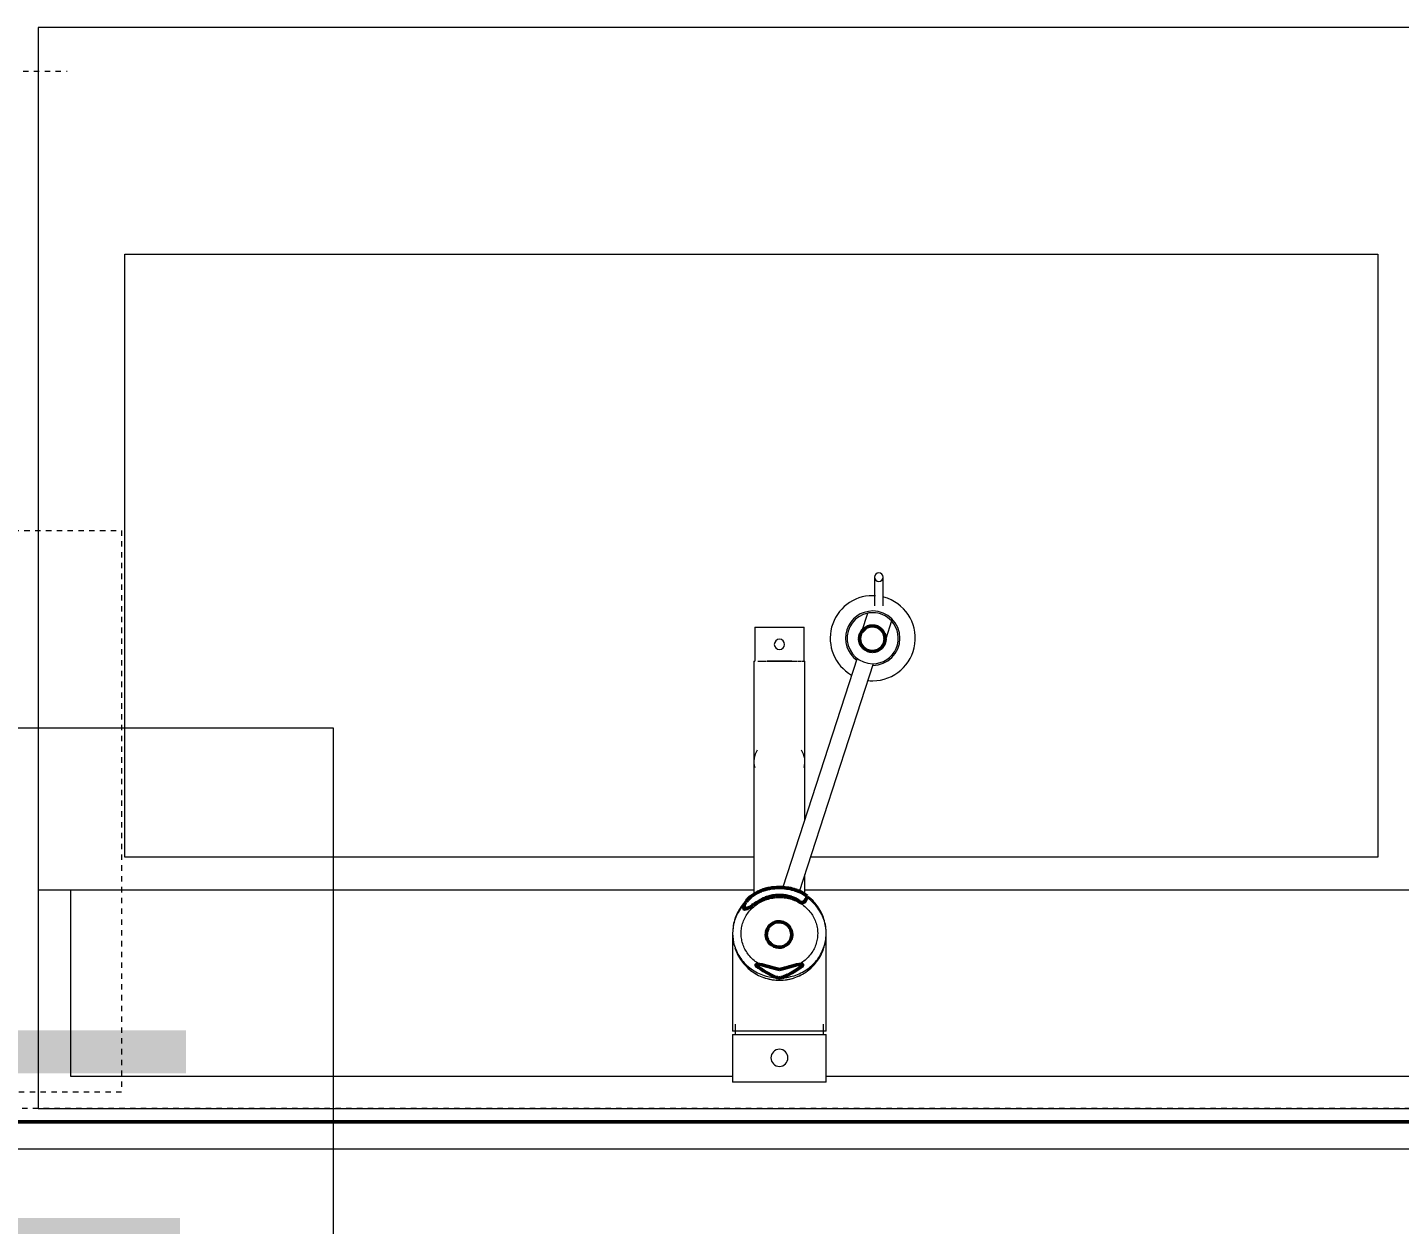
# Model space of a CAD drawing. Header units: inches. Extents: x -4217 to -1814, y 9706 to 12425.
# Drawn here: x -3013.77 to -2982.02, y 11916.38 to 11944.08 of the extents above; entities that cross this region are included whole.
import ezdxf

# ---------------------------------------------------------------- set-up
doc = ezdxf.new("R2010")
doc.units = ezdxf.units.IN
doc.header["$MEASUREMENT"] = 0
doc.linetypes.add('Dash', pattern=[0.25, 0.125, -0.125])
for name, color, linetype, lineweight in [('A-AREA-IDEN', 2, 'Continuous', 9), ('A-GENM-2', 7, 'Continuous', 9), ('A-GENM-3', 250, 'Continuous', 50), ('A-WALL-3', 250, 'Continuous', 50), ('A-WALL-4', 10, 'Continuous', 13), ('P-SANR-FIXT-2', 7, 'Continuous', 9), ('Q-CASE-3', 7, 'Continuous', 9), ('Q-CASE-4', 7, 'Dash', 9), ('Q-CASE-HDLN-1', 7, 'Dash', 9)]:
    doc.layers.add(name, color=color, linetype=linetype, lineweight=lineweight)
doc.styles.add('Century Gothic', font='ufonts.com_century-gothic.ttf', dxfattribs={"height": 9})

msp = doc.modelspace()

# ---------------------------------------------------------------- linework, layer by layer
at = {"layer": 'A-AREA-IDEN', "flags": 128}
msp.add_lwpolyline([(-3082.20159, 11927.87181), (-3006.69608, 11927.87181), (-3006.69608, 11906.37575), (-3082.20159, 11906.37575)], close=True, dxfattribs=at)
at = {"layer": 'A-GENM-2'}
for p, q in [((-2994.17263, 11931.35541), (-2994.17263, 11930.69027)), ((-2993.97578, 11930.69027), (-2993.97578, 11931.35541)), ((-2994.46398, 11930.09966), (-2994.33059, 11930.52229)), ((-2996.9446, 11930.1983), (-2996.9446, 11929.4109)), ((-2996.9446, 11930.1983), (-2995.80287, 11930.1983)), ((-2995.80287, 11929.4109), (-2995.80287, 11930.1983)), ((-2993.78155, 11930.34519), (-2993.91383, 11929.92604)), ((-2993.91383, 11929.92604), (-2993.96574, 11929.94242)), ((-2994.57226, 11929.47855), (-2996.29266, 11924.18369)), ((-2996.96429, 11929.4109), (-2996.96429, 11924.01155)), ((-2996.96429, 11929.4109), (-2996.94417, 11929.4109)), ((-2996.87055, 11929.4109), (-2996.79132, 11929.4109)), ((-2996.77869, 11929.4109), (-2996.66901, 11929.4109)), ((-2996.65971, 11929.4109), (-2996.52658, 11929.4109)), ((-2996.52682, 11929.4109), (-2996.65917, 11929.4109)), ((-2996.5216, 11929.4109), (-2996.22587, 11929.4109)), ((-2996.22599, 11929.4109), (-2996.52149, 11929.4109)), ((-2996.22089, 11929.4109), (-2996.08776, 11929.4109)), ((-2996.0883, 11929.4109), (-2996.22065, 11929.4109)), ((-2996.07846, 11929.4109), (-2995.96878, 11929.4109)), ((-2995.95615, 11929.4109), (-2995.87692, 11929.4109)), ((-2995.91169, 11924.08215), (-2994.1985, 11929.3548)), ((-2995.8623, 11929.4109), (-2995.78319, 11929.4109)), ((-2995.78319, 11925.74346), (-2995.78319, 11929.4109)), ((-2996.96429, 11928.00362), (-2996.96429, 11927.08648)), ((-2995.78319, 11927.08648), (-2995.78319, 11928.00362)), ((-2995.78319, 11924.01155), (-2995.78319, 11924.47766)), ((-2997.45641, 11923.11168), (-2997.45641, 11920.8479)), ((-2995.29106, 11920.8479), (-2995.29106, 11923.11168)), ((-2997.39736, 11921.01024), (-2997.39736, 11920.76975)), ((-2995.35011, 11920.76975), (-2995.35011, 11921.01024)), ((-2995.29106, 11920.8479), (-2997.45641, 11920.8479)), ((-2997.45641, 11920.76975), (-2997.45641, 11919.6668)), ((-2997.45641, 11920.76975), (-2995.29106, 11920.76975)), ((-2995.29106, 11919.6668), (-2995.29106, 11920.76975)), ((-2995.29106, 11919.6668), (-2997.45641, 11919.6668))]:
    msp.add_line(p, q, dxfattribs=at)
at = {"layer": 'A-GENM-2', "flags": 128}
for points in [[(-2996.83489, 11924.09124), (-2996.87369, 11924.07201), (-2996.9117, 11924.05125), (-2996.94884, 11924.02899), (-2996.98506, 11924.00525)], [(-2996.83489, 11924.09124), (-2996.87369, 11924.07201), (-2996.9117, 11924.05125), (-2996.94884, 11924.02899), (-2996.98506, 11924.00525)], [(-2996.83489, 11924.09124), (-2996.87369, 11924.07201), (-2996.9117, 11924.05125), (-2996.94884, 11924.02899), (-2996.98506, 11924.00525)], [(-2996.83489, 11924.09124), (-2996.87369, 11924.07201), (-2996.9117, 11924.05125), (-2996.94884, 11924.02899), (-2996.98506, 11924.00525)], [(-2996.83489, 11924.09124), (-2996.87369, 11924.07201), (-2996.9117, 11924.05125), (-2996.94884, 11924.02899), (-2996.98506, 11924.00525)], [(-2996.83489, 11924.09124), (-2996.87369, 11924.07201), (-2996.9117, 11924.05125), (-2996.94884, 11924.02899), (-2996.98506, 11924.00525)], [(-2996.37374, 11924.18212), (-2996.41682, 11924.1813), (-2996.45983, 11924.17886), (-2996.50271, 11924.17479), (-2996.54539, 11924.16911), (-2996.5878, 11924.16181), (-2996.62988, 11924.15291), (-2996.67156, 11924.14243), (-2996.71278, 11924.13037), (-2996.75346, 11924.11676), (-2996.79356, 11924.10162), (-2996.83299, 11924.08497), (-2996.87171, 11924.06683), (-2996.8806, 11924.06241)], [(-2996.37374, 11924.19436), (-2996.41703, 11924.19349), (-2996.46026, 11924.1909), (-2996.50335, 11924.18657), (-2996.54623, 11924.18053), (-2996.58883, 11924.17278), (-2996.63109, 11924.16333), (-2996.67294, 11924.1522), (-2996.71431, 11924.1394), (-2996.75514, 11924.12496), (-2996.79535, 11924.10889)], [(-2996.37374, 11924.19436), (-2996.41703, 11924.19349), (-2996.46026, 11924.1909), (-2996.50335, 11924.18657), (-2996.54623, 11924.18053), (-2996.58883, 11924.17278), (-2996.63109, 11924.16333), (-2996.67294, 11924.1522), (-2996.71431, 11924.1394), (-2996.75514, 11924.12496), (-2996.79535, 11924.10889)], [(-2996.37374, 11924.19436), (-2996.41703, 11924.19349), (-2996.46026, 11924.1909), (-2996.50335, 11924.18657), (-2996.54623, 11924.18053), (-2996.58883, 11924.17278), (-2996.63109, 11924.16333), (-2996.67294, 11924.1522), (-2996.71431, 11924.1394), (-2996.75514, 11924.12496), (-2996.79535, 11924.10889)], [(-2996.37374, 11924.19436), (-2996.41703, 11924.19349), (-2996.46026, 11924.1909), (-2996.50335, 11924.18657), (-2996.54623, 11924.18053), (-2996.58883, 11924.17278), (-2996.63109, 11924.16333), (-2996.67294, 11924.1522), (-2996.71431, 11924.1394), (-2996.75514, 11924.12496), (-2996.79535, 11924.10889)], [(-2996.37374, 11924.19436), (-2996.41703, 11924.19349), (-2996.46026, 11924.1909), (-2996.50335, 11924.18657), (-2996.54623, 11924.18053), (-2996.58883, 11924.17278), (-2996.63109, 11924.16333), (-2996.67294, 11924.1522), (-2996.71431, 11924.1394), (-2996.75514, 11924.12496), (-2996.79535, 11924.10889)], [(-2996.37374, 11924.19436), (-2996.41703, 11924.19349), (-2996.46026, 11924.1909), (-2996.50335, 11924.18657), (-2996.54623, 11924.18053), (-2996.58883, 11924.17278), (-2996.63109, 11924.16333), (-2996.67294, 11924.1522), (-2996.71431, 11924.1394), (-2996.75514, 11924.12496), (-2996.79535, 11924.10889)], [(-2995.93069, 11924.09956), (-2995.97055, 11924.11649), (-2996.01105, 11924.13181), (-2996.05214, 11924.14549), (-2996.09374, 11924.15753), (-2996.13578, 11924.16789), (-2996.17821, 11924.17656), (-2996.22095, 11924.18352), (-2996.26393, 11924.18878), (-2996.30709, 11924.19231), (-2996.35036, 11924.19411), (-2996.37374, 11924.19436)], [(-2995.93069, 11924.09956), (-2995.97055, 11924.11649), (-2996.01105, 11924.13181), (-2996.05214, 11924.14549), (-2996.09374, 11924.15753), (-2996.13578, 11924.16789), (-2996.17821, 11924.17656), (-2996.22095, 11924.18352), (-2996.26393, 11924.18878), (-2996.30709, 11924.19231), (-2996.35036, 11924.19411), (-2996.37374, 11924.19436)], [(-2995.93069, 11924.09956), (-2995.97055, 11924.11649), (-2996.01105, 11924.13181), (-2996.05214, 11924.14549), (-2996.09374, 11924.15753), (-2996.13578, 11924.16789), (-2996.17821, 11924.17656), (-2996.22095, 11924.18352), (-2996.26393, 11924.18878), (-2996.30709, 11924.19231), (-2996.35036, 11924.19411), (-2996.37374, 11924.19436)], [(-2995.93069, 11924.09956), (-2995.97055, 11924.11649), (-2996.01105, 11924.13181), (-2996.05214, 11924.14549), (-2996.09374, 11924.15753), (-2996.13578, 11924.16789), (-2996.17821, 11924.17656), (-2996.22095, 11924.18352), (-2996.26393, 11924.18878), (-2996.30709, 11924.19231), (-2996.35036, 11924.19411), (-2996.37374, 11924.19436)], [(-2995.93069, 11924.09956), (-2995.97055, 11924.11649), (-2996.01105, 11924.13181), (-2996.05214, 11924.14549), (-2996.09374, 11924.15753), (-2996.13578, 11924.16789), (-2996.17821, 11924.17656), (-2996.22095, 11924.18352), (-2996.26393, 11924.18878), (-2996.30709, 11924.19231), (-2996.35036, 11924.19411), (-2996.37374, 11924.19436)], [(-2995.93069, 11924.09956), (-2995.97055, 11924.11649), (-2996.01105, 11924.13181), (-2996.05214, 11924.14549), (-2996.09374, 11924.15753), (-2996.13578, 11924.16789), (-2996.17821, 11924.17656), (-2996.22095, 11924.18352), (-2996.26393, 11924.18878), (-2996.30709, 11924.19231), (-2996.35036, 11924.19411), (-2996.37374, 11924.19436)], [(-2995.86672, 11924.06233), (-2995.90526, 11924.08082), (-2995.94453, 11924.09782), (-2995.98447, 11924.11332), (-2996.02502, 11924.12729), (-2996.06612, 11924.13972), (-2996.10769, 11924.15057), (-2996.14968, 11924.15985), (-2996.19202, 11924.16753), (-2996.23465, 11924.17359), (-2996.27749, 11924.17805), (-2996.32047, 11924.18087), (-2996.36355, 11924.18207), (-2996.37374, 11924.18212)], [(-2997.17808, 11923.80056), (-2997.20644, 11923.76942), (-2997.23347, 11923.73721), (-2997.25913, 11923.70399), (-2997.28338, 11923.6698), (-2997.30618, 11923.6347), (-2997.32749, 11923.59874), (-2997.34727, 11923.56199), (-2997.3655, 11923.5245), (-2997.38213, 11923.48633), (-2997.39714, 11923.44755), (-2997.4105, 11923.40821), (-2997.4222, 11923.36838), (-2997.4322, 11923.32813), (-2997.44049, 11923.28752), (-2997.44707, 11923.24662), (-2997.45191, 11923.2055), (-2997.455, 11923.16422), (-2997.45635, 11923.12285), (-2997.45641, 11923.11168)], [(-2997.11962, 11923.89645), (-2997.1504, 11923.86599), (-2997.17994, 11923.83433), (-2997.2082, 11923.80151), (-2997.23512, 11923.76759), (-2997.26066, 11923.73262), (-2997.28478, 11923.69666), (-2997.30744, 11923.65976), (-2997.32861, 11923.62198), (-2997.34825, 11923.58339), (-2997.36634, 11923.54404), (-2997.38283, 11923.504)], [(-2997.11962, 11923.89645), (-2997.1504, 11923.86599), (-2997.17994, 11923.83433), (-2997.2082, 11923.80151), (-2997.23512, 11923.76759), (-2997.26066, 11923.73262), (-2997.28478, 11923.69666), (-2997.30744, 11923.65976), (-2997.32861, 11923.62198), (-2997.34825, 11923.58339), (-2997.36634, 11923.54404), (-2997.38283, 11923.504)], [(-2997.11962, 11923.89645), (-2997.1504, 11923.86599), (-2997.17994, 11923.83433), (-2997.2082, 11923.80151), (-2997.23512, 11923.76759), (-2997.26066, 11923.73262), (-2997.28478, 11923.69666), (-2997.30744, 11923.65976), (-2997.32861, 11923.62198), (-2997.34825, 11923.58339), (-2997.36634, 11923.54404), (-2997.38283, 11923.504)], [(-2997.11962, 11923.89645), (-2997.1504, 11923.86599), (-2997.17994, 11923.83433), (-2997.2082, 11923.80151), (-2997.23512, 11923.76759), (-2997.26066, 11923.73262), (-2997.28478, 11923.69666), (-2997.30744, 11923.65976), (-2997.32861, 11923.62198), (-2997.34825, 11923.58339), (-2997.36634, 11923.54404), (-2997.38283, 11923.504)], [(-2997.11962, 11923.89645), (-2997.1504, 11923.86599), (-2997.17994, 11923.83433), (-2997.2082, 11923.80151), (-2997.23512, 11923.76759), (-2997.26066, 11923.73262), (-2997.28478, 11923.69666), (-2997.30744, 11923.65976), (-2997.32861, 11923.62198), (-2997.34825, 11923.58339), (-2997.36634, 11923.54404), (-2997.38283, 11923.504)], [(-2997.11962, 11923.89645), (-2997.1504, 11923.86599), (-2997.17994, 11923.83433), (-2997.2082, 11923.80151), (-2997.23512, 11923.76759), (-2997.26066, 11923.73262), (-2997.28478, 11923.69666), (-2997.30744, 11923.65976), (-2997.32861, 11923.62198), (-2997.34825, 11923.58339), (-2997.36634, 11923.54404), (-2997.38283, 11923.504)], [(-2997.25956, 11923.11168), (-2997.25886, 11923.14474), (-2997.25677, 11923.17774), (-2997.25328, 11923.21064), (-2997.24839, 11923.24339), (-2997.24213, 11923.27594), (-2997.23449, 11923.30823), (-2997.22549, 11923.34023), (-2997.21514, 11923.37187), (-2997.20345, 11923.40312), (-2997.19044, 11923.43391), (-2997.17613, 11923.4642), (-2997.16054, 11923.49395), (-2997.1437, 11923.52311), (-2997.12562, 11923.55163), (-2997.10633, 11923.57946), (-2997.08587, 11923.60656), (-2997.06426, 11923.63288), (-2997.04154, 11923.65839), (-2997.01774, 11923.68303), (-2996.9929, 11923.70678), (-2996.96705, 11923.72958), (-2996.94024, 11923.75141), (-2996.91251, 11923.77222), (-2996.8839, 11923.79197), (-2996.85445, 11923.81065), (-2996.82422, 11923.8282), (-2996.79325, 11923.84461), (-2996.7616, 11923.85984), (-2996.72931, 11923.87388), (-2996.69643, 11923.88668), (-2996.66302, 11923.89824), (-2996.62914, 11923.90853), (-2996.59483, 11923.91754), (-2996.56016, 11923.92524), (-2996.52519, 11923.93163), (-2996.48996, 11923.93669), (-2996.45454, 11923.94042), (-2996.41899, 11923.9428), (-2996.38336, 11923.94384), (-2996.37374, 11923.94389)], [(-2996.79224, 11923.8865), (-2996.76056, 11923.9017), (-2996.72825, 11923.91569), (-2996.69536, 11923.92846), (-2996.66193, 11923.93998), (-2996.62803, 11923.95023), (-2996.59372, 11923.95919), (-2996.55904, 11923.96685), (-2996.52405, 11923.97319), (-2996.48882, 11923.97821), (-2996.45339, 11923.9819), (-2996.41783, 11923.98424), (-2996.38221, 11923.98523), (-2996.37374, 11923.98527)], [(-2996.37374, 11923.98527), (-2996.3381, 11923.98459), (-2996.30252, 11923.98257), (-2996.26706, 11923.97921), (-2996.23177, 11923.97451), (-2996.19672, 11923.96848), (-2996.16197, 11923.96113), (-2996.12756, 11923.95247), (-2996.09355, 11923.94253), (-2996.06001, 11923.93131), (-2996.02699, 11923.91884), (-2995.99453, 11923.90513), (-2995.9627, 11923.89022), (-2995.93154, 11923.87413), (-2995.90111, 11923.85688), (-2995.87711, 11923.84214)], [(-2996.37374, 11923.94389), (-2996.3381, 11923.94321), (-2996.30252, 11923.94119), (-2996.26706, 11923.93783), (-2996.23177, 11923.93313), (-2996.19672, 11923.92709), (-2996.16197, 11923.91975), (-2996.12756, 11923.91109), (-2996.09355, 11923.90115), (-2996.06001, 11923.88993), (-2996.02699, 11923.87746), (-2995.99453, 11923.86375), (-2995.9627, 11923.84884), (-2995.93154, 11923.83274), (-2995.90111, 11923.8155), (-2995.87144, 11923.79712), (-2995.8426, 11923.77765), (-2995.81463, 11923.75713), (-2995.78757, 11923.73557), (-2995.76145, 11923.71303), (-2995.73634, 11923.68953), (-2995.71225, 11923.66513), (-2995.68923, 11923.63985), (-2995.66732, 11923.61374), (-2995.64655, 11923.58685), (-2995.62694, 11923.55921), (-2995.60854, 11923.53087), (-2995.59135, 11923.50188), (-2995.57542, 11923.47229), (-2995.56077, 11923.44214), (-2995.54741, 11923.41147), (-2995.53536, 11923.38035), (-2995.52464, 11923.34881), (-2995.51528, 11923.3169), (-2995.50727, 11923.28468), (-2995.50063, 11923.2522), (-2995.49538, 11923.2195), (-2995.49151, 11923.18663), (-2995.48904, 11923.15365), (-2995.48796, 11923.12061), (-2995.48791, 11923.11168)], [(-2995.29106, 11923.11168), (-2995.29193, 11923.15306), (-2995.29456, 11923.19437), (-2995.29893, 11923.23554), (-2995.30503, 11923.27651), (-2995.31287, 11923.3172), (-2995.32241, 11923.35756), (-2995.33365, 11923.39751), (-2995.34656, 11923.43698), (-2995.36113, 11923.47592), (-2995.37733, 11923.51426), (-2995.39513, 11923.55194), (-2995.41449, 11923.5889), (-2995.43539, 11923.62508), (-2995.45779, 11923.66041), (-2995.48166, 11923.69485), (-2995.50694, 11923.72834), (-2995.53361, 11923.76083), (-2995.56161, 11923.79226), (-2995.5909, 11923.82259), (-2995.62143, 11923.85177), (-2995.65315, 11923.87975), (-2995.68601, 11923.9065), (-2995.71995, 11923.93197), (-2995.75492, 11923.95612)], [(-2995.32493, 11922.84299), (-2995.31503, 11922.88514), (-2995.30681, 11922.92766), (-2995.30031, 11922.97048), (-2995.29552, 11923.01351), (-2995.29246, 11923.05671), (-2995.29112, 11923.09999), (-2995.29152, 11923.1433), (-2995.29365, 11923.18655), (-2995.29751, 11923.22968), (-2995.30309, 11923.27262), (-2995.31038, 11923.31531), (-2995.31937, 11923.35767), (-2995.33005, 11923.39964), (-2995.3424, 11923.44114), (-2995.3564, 11923.48212), (-2995.37203, 11923.52251), (-2995.38926, 11923.56224), (-2995.40807, 11923.60124), (-2995.42842, 11923.63947), (-2995.45028, 11923.67685), (-2995.47362, 11923.71333), (-2995.4984, 11923.74884), (-2995.52458, 11923.78333), (-2995.55211, 11923.81675), (-2995.58097, 11923.84905), (-2995.61109, 11923.88016), (-2995.64243, 11923.91004), (-2995.67494, 11923.93865), (-2995.70857, 11923.96593)], [(-2995.3564, 11923.48212), (-2995.37203, 11923.52251), (-2995.38926, 11923.56224), (-2995.40807, 11923.60124), (-2995.42842, 11923.63947), (-2995.45028, 11923.67685), (-2995.47362, 11923.71333), (-2995.4984, 11923.74884), (-2995.52458, 11923.78333), (-2995.55211, 11923.81675), (-2995.58097, 11923.84905), (-2995.61109, 11923.88016), (-2995.64243, 11923.91004), (-2995.67494, 11923.93865), (-2995.70857, 11923.96593)], [(-2995.3564, 11923.48212), (-2995.37203, 11923.52251), (-2995.38926, 11923.56224), (-2995.40807, 11923.60124), (-2995.42842, 11923.63947), (-2995.45028, 11923.67685), (-2995.47362, 11923.71333), (-2995.4984, 11923.74884), (-2995.52458, 11923.78333), (-2995.55211, 11923.81675), (-2995.58097, 11923.84905), (-2995.61109, 11923.88016), (-2995.64243, 11923.91004), (-2995.67494, 11923.93865), (-2995.70857, 11923.96593)], [(-2995.3564, 11923.48212), (-2995.37203, 11923.52251), (-2995.38926, 11923.56224), (-2995.40807, 11923.60124), (-2995.42842, 11923.63947), (-2995.45028, 11923.67685), (-2995.47362, 11923.71333), (-2995.4984, 11923.74884), (-2995.52458, 11923.78333), (-2995.55211, 11923.81675), (-2995.58097, 11923.84905), (-2995.61109, 11923.88016), (-2995.64243, 11923.91004), (-2995.67494, 11923.93865), (-2995.70857, 11923.96593)], [(-2995.3564, 11923.48212), (-2995.37203, 11923.52251), (-2995.38926, 11923.56224), (-2995.40807, 11923.60124), (-2995.42842, 11923.63947), (-2995.45028, 11923.67685), (-2995.47362, 11923.71333), (-2995.4984, 11923.74884), (-2995.52458, 11923.78333), (-2995.55211, 11923.81675), (-2995.58097, 11923.84905), (-2995.61109, 11923.88016), (-2995.64243, 11923.91004), (-2995.67494, 11923.93865), (-2995.70857, 11923.96593)], [(-2995.3564, 11923.48212), (-2995.37203, 11923.52251), (-2995.38926, 11923.56224), (-2995.40807, 11923.60124), (-2995.42842, 11923.63947), (-2995.45028, 11923.67685), (-2995.47362, 11923.71333), (-2995.4984, 11923.74884), (-2995.52458, 11923.78333), (-2995.55211, 11923.81675), (-2995.58097, 11923.84905), (-2995.61109, 11923.88016), (-2995.64243, 11923.91004), (-2995.67494, 11923.93865), (-2995.70857, 11923.96593)], [(-2997.39772, 11923.46333), (-2997.41096, 11923.4221), (-2997.42254, 11923.38038), (-2997.43245, 11923.33822), (-2997.44066, 11923.2957), (-2997.44717, 11923.25289), (-2997.45195, 11923.20985), (-2997.45502, 11923.16665), (-2997.45635, 11923.12337), (-2997.45595, 11923.08007), (-2997.45382, 11923.03682), (-2997.44996, 11922.99369), (-2997.44439, 11922.95074), (-2997.43709, 11922.90806), (-2997.4281, 11922.8657), (-2997.41742, 11922.82373)], [(-2997.41096, 11923.4221), (-2997.42254, 11923.38038), (-2997.43245, 11923.33822), (-2997.44066, 11923.2957), (-2997.44717, 11923.25289), (-2997.45195, 11923.20985), (-2997.45502, 11923.16665), (-2997.45635, 11923.12337), (-2997.45595, 11923.08007), (-2997.45382, 11923.03682), (-2997.44996, 11922.99369), (-2997.44439, 11922.95074), (-2997.43709, 11922.90806), (-2997.4281, 11922.8657), (-2997.41742, 11922.82373)], [(-2997.41096, 11923.4221), (-2997.42254, 11923.38038), (-2997.43245, 11923.33822), (-2997.44066, 11923.2957), (-2997.44717, 11923.25289), (-2997.45195, 11923.20985), (-2997.45502, 11923.16665), (-2997.45635, 11923.12337), (-2997.45595, 11923.08007), (-2997.45382, 11923.03682), (-2997.44996, 11922.99369), (-2997.44439, 11922.95074), (-2997.43709, 11922.90806), (-2997.4281, 11922.8657), (-2997.41742, 11922.82373)], [(-2997.41096, 11923.4221), (-2997.42254, 11923.38038), (-2997.43245, 11923.33822), (-2997.44066, 11923.2957), (-2997.44717, 11923.25289), (-2997.45195, 11923.20985), (-2997.45502, 11923.16665), (-2997.45635, 11923.12337), (-2997.45595, 11923.08007), (-2997.45382, 11923.03682), (-2997.44996, 11922.99369), (-2997.44439, 11922.95074), (-2997.43709, 11922.90806), (-2997.4281, 11922.8657), (-2997.41742, 11922.82373)], [(-2997.41096, 11923.4221), (-2997.42254, 11923.38038), (-2997.43245, 11923.33822), (-2997.44066, 11923.2957), (-2997.44717, 11923.25289), (-2997.45195, 11923.20985), (-2997.45502, 11923.16665), (-2997.45635, 11923.12337), (-2997.45595, 11923.08007), (-2997.45382, 11923.03682), (-2997.44996, 11922.99369), (-2997.44439, 11922.95074), (-2997.43709, 11922.90806), (-2997.4281, 11922.8657), (-2997.41742, 11922.82373)], [(-2997.41096, 11923.4221), (-2997.42254, 11923.38038), (-2997.43245, 11923.33822), (-2997.44066, 11923.2957), (-2997.44717, 11923.25289), (-2997.45195, 11923.20985), (-2997.45502, 11923.16665), (-2997.45635, 11923.12337), (-2997.45595, 11923.08007), (-2997.45382, 11923.03682), (-2997.44996, 11922.99369), (-2997.44439, 11922.95074), (-2997.43709, 11922.90806), (-2997.4281, 11922.8657), (-2997.41742, 11922.82373)], [(-2995.32493, 11922.84299), (-2995.31503, 11922.88514), (-2995.30681, 11922.92766), (-2995.30031, 11922.97048), (-2995.29552, 11923.01351), (-2995.29246, 11923.05671), (-2995.29112, 11923.09999), (-2995.29152, 11923.1433), (-2995.29365, 11923.18655), (-2995.29751, 11923.22968), (-2995.30309, 11923.27262), (-2995.31038, 11923.31531), (-2995.31937, 11923.35767), (-2995.33005, 11923.39964), (-2995.3424, 11923.44114)], [(-2995.32493, 11922.84299), (-2995.31503, 11922.88514), (-2995.30681, 11922.92766), (-2995.30031, 11922.97048), (-2995.29552, 11923.01351), (-2995.29246, 11923.05671), (-2995.29112, 11923.09999), (-2995.29152, 11923.1433), (-2995.29365, 11923.18655), (-2995.29751, 11923.22968), (-2995.30309, 11923.27262), (-2995.31038, 11923.31531), (-2995.31937, 11923.35767), (-2995.33005, 11923.39964), (-2995.3424, 11923.44114)], [(-2995.32493, 11922.84299), (-2995.31503, 11922.88514), (-2995.30681, 11922.92766), (-2995.30031, 11922.97048), (-2995.29552, 11923.01351), (-2995.29246, 11923.05671), (-2995.29112, 11923.09999), (-2995.29152, 11923.1433), (-2995.29365, 11923.18655), (-2995.29751, 11923.22968), (-2995.30309, 11923.27262), (-2995.31038, 11923.31531), (-2995.31937, 11923.35767), (-2995.33005, 11923.39964), (-2995.3424, 11923.44114)], [(-2995.32493, 11922.84299), (-2995.31503, 11922.88514), (-2995.30681, 11922.92766), (-2995.30031, 11922.97048), (-2995.29552, 11923.01351), (-2995.29246, 11923.05671), (-2995.29112, 11923.09999), (-2995.29152, 11923.1433), (-2995.29365, 11923.18655), (-2995.29751, 11923.22968), (-2995.30309, 11923.27262), (-2995.31038, 11923.31531), (-2995.31937, 11923.35767), (-2995.33005, 11923.39964), (-2995.3424, 11923.44114)], [(-2995.32493, 11922.84299), (-2995.31503, 11922.88514), (-2995.30681, 11922.92766), (-2995.30031, 11922.97048), (-2995.29552, 11923.01351), (-2995.29246, 11923.05671), (-2995.29112, 11923.09999), (-2995.29152, 11923.1433), (-2995.29365, 11923.18655), (-2995.29751, 11923.22968), (-2995.30309, 11923.27262), (-2995.31038, 11923.31531), (-2995.31937, 11923.35767), (-2995.33005, 11923.39964), (-2995.3424, 11923.44114)], [(-2997.45641, 11923.11168), (-2997.45554, 11923.0703), (-2997.45291, 11923.029), (-2997.44855, 11922.98782), (-2997.44244, 11922.94686), (-2997.43461, 11922.90616), (-2997.42506, 11922.86581), (-2997.41382, 11922.82586), (-2997.40091, 11922.78638), (-2997.38634, 11922.74744), (-2997.37014, 11922.7091), (-2997.35235, 11922.67142), (-2997.33298, 11922.63446), (-2997.31208, 11922.59829), (-2997.28968, 11922.56295), (-2997.26582, 11922.52851), (-2997.24053, 11922.49502), (-2997.21386, 11922.46254), (-2997.18586, 11922.4311), (-2997.15657, 11922.40077), (-2997.12604, 11922.3716), (-2997.09432, 11922.34361), (-2997.06147, 11922.31686), (-2997.02753, 11922.2914), (-2996.99255, 11922.26725), (-2996.95661, 11922.24445), (-2996.91975, 11922.22305), (-2996.88203, 11922.20306), (-2996.84352, 11922.18453), (-2996.80427, 11922.16747), (-2996.76435, 11922.15192), (-2996.72381, 11922.1379), (-2996.68274, 11922.12542), (-2996.64118, 11922.11451), (-2996.5992, 11922.10518), (-2996.55687, 11922.09745), (-2996.51426, 11922.09133), (-2996.47142, 11922.08682), (-2996.42844, 11922.08394), (-2996.38537, 11922.08269), (-2996.37374, 11922.08263)], [(-2996.37374, 11922.27948), (-2996.40937, 11922.28015), (-2996.44495, 11922.28217), (-2996.48041, 11922.28554), (-2996.5157, 11922.29024), (-2996.55075, 11922.29627), (-2996.58551, 11922.30362), (-2996.61992, 11922.31227), (-2996.65392, 11922.32222), (-2996.68746, 11922.33344), (-2996.72049, 11922.34591), (-2996.75294, 11922.35961), (-2996.78478, 11922.37453), (-2996.81593, 11922.39062), (-2996.84637, 11922.40787), (-2996.87603, 11922.42624), (-2996.90487, 11922.44571), (-2996.93284, 11922.46624), (-2996.95991, 11922.48779), (-2996.98602, 11922.51034), (-2997.01114, 11922.53383), (-2997.03522, 11922.55824), (-2997.05824, 11922.58352), (-2997.08015, 11922.60962), (-2997.10093, 11922.63652), (-2997.12053, 11922.66416), (-2997.13894, 11922.69249), (-2997.15612, 11922.72148), (-2997.17205, 11922.75108), (-2997.18671, 11922.78123), (-2997.20007, 11922.81189), (-2997.21211, 11922.84302), (-2997.22283, 11922.87456), (-2997.2322, 11922.90646), (-2997.2402, 11922.93868), (-2997.24684, 11922.97117), (-2997.2521, 11923.00387), (-2997.25596, 11923.03673), (-2997.25844, 11923.06972), (-2997.25951, 11923.10276), (-2997.25956, 11923.11168)], [(-2996.37374, 11922.08263), (-2996.33066, 11922.08344), (-2996.28764, 11922.08589), (-2996.24476, 11922.08995), (-2996.20208, 11922.09564), (-2996.15967, 11922.10294), (-2996.11759, 11922.11184), (-2996.07591, 11922.12232), (-2996.03469, 11922.13437), (-2995.99401, 11922.14798), (-2995.95392, 11922.16312), (-2995.91448, 11922.17978), (-2995.87576, 11922.19791), (-2995.83782, 11922.21751), (-2995.80073, 11922.23854), (-2995.76453, 11922.26096), (-2995.72929, 11922.28475), (-2995.69506, 11922.30986), (-2995.66191, 11922.33627), (-2995.62988, 11922.36392), (-2995.59902, 11922.39278), (-2995.56939, 11922.42281), (-2995.54104, 11922.45395), (-2995.51401, 11922.48615), (-2995.48834, 11922.51938), (-2995.46409, 11922.55357), (-2995.44129, 11922.58867), (-2995.41998, 11922.62462), (-2995.4002, 11922.66137), (-2995.38198, 11922.69886), (-2995.36535, 11922.73703), (-2995.35033, 11922.77582), (-2995.33697, 11922.81516), (-2995.32528, 11922.85498), (-2995.31527, 11922.89523), (-2995.30698, 11922.93584), (-2995.30041, 11922.97674), (-2995.29557, 11923.01787), (-2995.29247, 11923.05915), (-2995.29112, 11923.10051), (-2995.29106, 11923.11168)], [(-2995.48791, 11923.11168), (-2995.48861, 11923.07863), (-2995.49071, 11923.04563), (-2995.4942, 11923.01273), (-2995.49908, 11922.97998), (-2995.50534, 11922.94743), (-2995.51298, 11922.91513), (-2995.52198, 11922.88314), (-2995.53234, 11922.85149), (-2995.54402, 11922.82025), (-2995.55703, 11922.78946), (-2995.57134, 11922.75916), (-2995.58693, 11922.72941), (-2995.60378, 11922.70025), (-2995.62185, 11922.67174), (-2995.64114, 11922.64391), (-2995.6616, 11922.61681), (-2995.68321, 11922.59048), (-2995.70593, 11922.56498), (-2995.72973, 11922.54033), (-2995.75457, 11922.51659), (-2995.78042, 11922.49378), (-2995.80723, 11922.47196), (-2995.83497, 11922.45115), (-2995.86358, 11922.43139), (-2995.89302, 11922.41272), (-2995.92325, 11922.39516), (-2995.95422, 11922.37875), (-2995.98588, 11922.36352), (-2996.01817, 11922.34949), (-2996.05104, 11922.33668), (-2996.08445, 11922.32512), (-2996.11834, 11922.31483), (-2996.15264, 11922.30583), (-2996.18731, 11922.29812), (-2996.22229, 11922.29174), (-2996.25752, 11922.28668), (-2996.29293, 11922.28295), (-2996.32849, 11922.28057), (-2996.36412, 11922.27953), (-2996.37374, 11922.27948)], [(-2997.40507, 11922.78222), (-2997.39107, 11922.74124), (-2997.37544, 11922.70086), (-2997.35821, 11922.66113), (-2997.33941, 11922.62212), (-2997.31906, 11922.5839), (-2997.2972, 11922.54652), (-2997.27386, 11922.51004), (-2997.24908, 11922.47453), (-2997.2229, 11922.44003), (-2997.19536, 11922.40661), (-2997.16651, 11922.37432), (-2997.13639, 11922.34321), (-2997.10505, 11922.31332), (-2997.07253, 11922.28472), (-2997.03891, 11922.25743), (-2997.00421, 11922.23152), (-2996.96851, 11922.20701), (-2996.93186, 11922.18395), (-2996.89431, 11922.16237), (-2996.85593, 11922.14231), (-2996.81678, 11922.12381), (-2996.77692, 11922.10688), (-2996.73642, 11922.09156), (-2996.69534, 11922.07787), (-2996.65374, 11922.06584), (-2996.61169, 11922.05548), (-2996.56926, 11922.04681), (-2996.52652, 11922.03984), (-2996.48354, 11922.03459), (-2996.44038, 11922.03106), (-2996.39711, 11922.02926), (-2996.37374, 11922.02901)], [(-2996.37374, 11922.02901), (-2996.33044, 11922.02987), (-2996.28721, 11922.03247), (-2996.24413, 11922.03679), (-2996.20125, 11922.04283), (-2996.15864, 11922.05059), (-2996.11638, 11922.06004), (-2996.07453, 11922.07117), (-2996.03316, 11922.08397), (-2995.99234, 11922.09841), (-2995.95212, 11922.11447), (-2995.91258, 11922.13213), (-2995.87378, 11922.15135), (-2995.83578, 11922.17211), (-2995.79863, 11922.19438), (-2995.76241, 11922.21811), (-2995.72717, 11922.24327), (-2995.69296, 11922.26982), (-2995.65984, 11922.29772), (-2995.62786, 11922.32692), (-2995.59707, 11922.35737), (-2995.56753, 11922.38904), (-2995.53928, 11922.42185), (-2995.51236, 11922.45577), (-2995.48682, 11922.49075), (-2995.4627, 11922.52671), (-2995.44003, 11922.56361), (-2995.41886, 11922.60139), (-2995.39922, 11922.63998), (-2995.38113, 11922.67933), (-2995.36464, 11922.71937), (-2995.34976, 11922.76003), (-2995.33651, 11922.80126)], [(-2997.39107, 11922.74124), (-2997.37544, 11922.70086), (-2997.35821, 11922.66113), (-2997.33941, 11922.62212), (-2997.31906, 11922.5839), (-2997.2972, 11922.54652), (-2997.27386, 11922.51004), (-2997.24908, 11922.47453), (-2997.2229, 11922.44003), (-2997.19536, 11922.40661), (-2997.16651, 11922.37432), (-2997.13639, 11922.34321), (-2997.10505, 11922.31332), (-2997.07253, 11922.28472), (-2997.03891, 11922.25743)], [(-2997.39107, 11922.74124), (-2997.37544, 11922.70086), (-2997.35821, 11922.66113), (-2997.33941, 11922.62212), (-2997.31906, 11922.5839), (-2997.2972, 11922.54652), (-2997.27386, 11922.51004), (-2997.24908, 11922.47453), (-2997.2229, 11922.44003), (-2997.19536, 11922.40661), (-2997.16651, 11922.37432), (-2997.13639, 11922.34321), (-2997.10505, 11922.31332), (-2997.07253, 11922.28472), (-2997.03891, 11922.25743)], [(-2997.39107, 11922.74124), (-2997.37544, 11922.70086), (-2997.35821, 11922.66113), (-2997.33941, 11922.62212), (-2997.31906, 11922.5839), (-2997.2972, 11922.54652), (-2997.27386, 11922.51004), (-2997.24908, 11922.47453), (-2997.2229, 11922.44003), (-2997.19536, 11922.40661), (-2997.16651, 11922.37432), (-2997.13639, 11922.34321), (-2997.10505, 11922.31332), (-2997.07253, 11922.28472), (-2997.03891, 11922.25743)], [(-2997.39107, 11922.74124), (-2997.37544, 11922.70086), (-2997.35821, 11922.66113), (-2997.33941, 11922.62212), (-2997.31906, 11922.5839), (-2997.2972, 11922.54652), (-2997.27386, 11922.51004), (-2997.24908, 11922.47453), (-2997.2229, 11922.44003), (-2997.19536, 11922.40661), (-2997.16651, 11922.37432), (-2997.13639, 11922.34321), (-2997.10505, 11922.31332), (-2997.07253, 11922.28472), (-2997.03891, 11922.25743)], [(-2997.39107, 11922.74124), (-2997.37544, 11922.70086), (-2997.35821, 11922.66113), (-2997.33941, 11922.62212), (-2997.31906, 11922.5839), (-2997.2972, 11922.54652), (-2997.27386, 11922.51004), (-2997.24908, 11922.47453), (-2997.2229, 11922.44003), (-2997.19536, 11922.40661), (-2997.16651, 11922.37432), (-2997.13639, 11922.34321), (-2997.10505, 11922.31332), (-2997.07253, 11922.28472), (-2997.03891, 11922.25743)], [(-2995.72717, 11922.24327), (-2995.69296, 11922.26982), (-2995.65984, 11922.29772), (-2995.62786, 11922.32692), (-2995.59707, 11922.35737), (-2995.56753, 11922.38904), (-2995.53928, 11922.42185), (-2995.51236, 11922.45577), (-2995.48682, 11922.49075), (-2995.4627, 11922.52671), (-2995.44003, 11922.56361), (-2995.41886, 11922.60139), (-2995.39922, 11922.63998), (-2995.38113, 11922.67933), (-2995.36464, 11922.71937)], [(-2995.72717, 11922.24327), (-2995.69296, 11922.26982), (-2995.65984, 11922.29772), (-2995.62786, 11922.32692), (-2995.59707, 11922.35737), (-2995.56753, 11922.38904), (-2995.53928, 11922.42185), (-2995.51236, 11922.45577), (-2995.48682, 11922.49075), (-2995.4627, 11922.52671), (-2995.44003, 11922.56361), (-2995.41886, 11922.60139), (-2995.39922, 11922.63998), (-2995.38113, 11922.67933), (-2995.36464, 11922.71937)], [(-2995.72717, 11922.24327), (-2995.69296, 11922.26982), (-2995.65984, 11922.29772), (-2995.62786, 11922.32692), (-2995.59707, 11922.35737), (-2995.56753, 11922.38904), (-2995.53928, 11922.42185), (-2995.51236, 11922.45577), (-2995.48682, 11922.49075), (-2995.4627, 11922.52671), (-2995.44003, 11922.56361), (-2995.41886, 11922.60139), (-2995.39922, 11922.63998), (-2995.38113, 11922.67933), (-2995.36464, 11922.71937)], [(-2995.72717, 11922.24327), (-2995.69296, 11922.26982), (-2995.65984, 11922.29772), (-2995.62786, 11922.32692), (-2995.59707, 11922.35737), (-2995.56753, 11922.38904), (-2995.53928, 11922.42185), (-2995.51236, 11922.45577), (-2995.48682, 11922.49075), (-2995.4627, 11922.52671), (-2995.44003, 11922.56361), (-2995.41886, 11922.60139), (-2995.39922, 11922.63998), (-2995.38113, 11922.67933), (-2995.36464, 11922.71937)], [(-2995.72717, 11922.24327), (-2995.69296, 11922.26982), (-2995.65984, 11922.29772), (-2995.62786, 11922.32692), (-2995.59707, 11922.35737), (-2995.56753, 11922.38904), (-2995.53928, 11922.42185), (-2995.51236, 11922.45577), (-2995.48682, 11922.49075), (-2995.4627, 11922.52671), (-2995.44003, 11922.56361), (-2995.41886, 11922.60139), (-2995.39922, 11922.63998), (-2995.38113, 11922.67933), (-2995.36464, 11922.71937)], [(-2997.00421, 11922.23152), (-2996.96851, 11922.20701), (-2996.93186, 11922.18395), (-2996.89431, 11922.16237), (-2996.85593, 11922.14231), (-2996.81678, 11922.12381), (-2996.77692, 11922.10688), (-2996.73642, 11922.09156), (-2996.69534, 11922.07787), (-2996.65374, 11922.06584), (-2996.61169, 11922.05548), (-2996.56926, 11922.04681), (-2996.52652, 11922.03984), (-2996.48354, 11922.03459), (-2996.44038, 11922.03106), (-2996.39711, 11922.02926), (-2996.37374, 11922.02901)], [(-2997.00421, 11922.23152), (-2996.96851, 11922.20701), (-2996.93186, 11922.18395), (-2996.89431, 11922.16237), (-2996.85593, 11922.14231), (-2996.81678, 11922.12381), (-2996.77692, 11922.10688), (-2996.73642, 11922.09156), (-2996.69534, 11922.07787), (-2996.65374, 11922.06584), (-2996.61169, 11922.05548), (-2996.56926, 11922.04681), (-2996.52652, 11922.03984), (-2996.48354, 11922.03459), (-2996.44038, 11922.03106), (-2996.39711, 11922.02926), (-2996.37374, 11922.02901)], [(-2997.00421, 11922.23152), (-2996.96851, 11922.20701), (-2996.93186, 11922.18395), (-2996.89431, 11922.16237), (-2996.85593, 11922.14231), (-2996.81678, 11922.12381), (-2996.77692, 11922.10688), (-2996.73642, 11922.09156), (-2996.69534, 11922.07787), (-2996.65374, 11922.06584), (-2996.61169, 11922.05548), (-2996.56926, 11922.04681), (-2996.52652, 11922.03984), (-2996.48354, 11922.03459), (-2996.44038, 11922.03106), (-2996.39711, 11922.02926), (-2996.37374, 11922.02901)], [(-2997.00421, 11922.23152), (-2996.96851, 11922.20701), (-2996.93186, 11922.18395), (-2996.89431, 11922.16237), (-2996.85593, 11922.14231), (-2996.81678, 11922.12381), (-2996.77692, 11922.10688), (-2996.73642, 11922.09156), (-2996.69534, 11922.07787), (-2996.65374, 11922.06584), (-2996.61169, 11922.05548), (-2996.56926, 11922.04681), (-2996.52652, 11922.03984), (-2996.48354, 11922.03459), (-2996.44038, 11922.03106), (-2996.39711, 11922.02926), (-2996.37374, 11922.02901)], [(-2997.00421, 11922.23152), (-2996.96851, 11922.20701), (-2996.93186, 11922.18395), (-2996.89431, 11922.16237), (-2996.85593, 11922.14231), (-2996.81678, 11922.12381), (-2996.77692, 11922.10688), (-2996.73642, 11922.09156), (-2996.69534, 11922.07787), (-2996.65374, 11922.06584), (-2996.61169, 11922.05548), (-2996.56926, 11922.04681), (-2996.52652, 11922.03984), (-2996.48354, 11922.03459), (-2996.44038, 11922.03106), (-2996.39711, 11922.02926), (-2996.37374, 11922.02901)], [(-2996.37374, 11922.02901), (-2996.33044, 11922.02987), (-2996.28721, 11922.03247), (-2996.24413, 11922.03679), (-2996.20125, 11922.04283), (-2996.15864, 11922.05059), (-2996.11638, 11922.06004), (-2996.07453, 11922.07117), (-2996.03316, 11922.08397), (-2995.99234, 11922.09841), (-2995.95212, 11922.11447), (-2995.91258, 11922.13213), (-2995.87378, 11922.15135), (-2995.83578, 11922.17211), (-2995.79863, 11922.19438), (-2995.76241, 11922.21811)], [(-2996.37374, 11922.02901), (-2996.33044, 11922.02987), (-2996.28721, 11922.03247), (-2996.24413, 11922.03679), (-2996.20125, 11922.04283), (-2996.15864, 11922.05059), (-2996.11638, 11922.06004), (-2996.07453, 11922.07117), (-2996.03316, 11922.08397), (-2995.99234, 11922.09841), (-2995.95212, 11922.11447), (-2995.91258, 11922.13213), (-2995.87378, 11922.15135), (-2995.83578, 11922.17211), (-2995.79863, 11922.19438), (-2995.76241, 11922.21811)], [(-2996.37374, 11922.02901), (-2996.33044, 11922.02987), (-2996.28721, 11922.03247), (-2996.24413, 11922.03679), (-2996.20125, 11922.04283), (-2996.15864, 11922.05059), (-2996.11638, 11922.06004), (-2996.07453, 11922.07117), (-2996.03316, 11922.08397), (-2995.99234, 11922.09841), (-2995.95212, 11922.11447), (-2995.91258, 11922.13213), (-2995.87378, 11922.15135), (-2995.83578, 11922.17211), (-2995.79863, 11922.19438), (-2995.76241, 11922.21811)], [(-2996.37374, 11922.02901), (-2996.33044, 11922.02987), (-2996.28721, 11922.03247), (-2996.24413, 11922.03679), (-2996.20125, 11922.04283), (-2996.15864, 11922.05059), (-2996.11638, 11922.06004), (-2996.07453, 11922.07117), (-2996.03316, 11922.08397), (-2995.99234, 11922.09841), (-2995.95212, 11922.11447), (-2995.91258, 11922.13213), (-2995.87378, 11922.15135), (-2995.83578, 11922.17211), (-2995.79863, 11922.19438), (-2995.76241, 11922.21811)], [(-2996.37374, 11922.02901), (-2996.33044, 11922.02987), (-2996.28721, 11922.03247), (-2996.24413, 11922.03679), (-2996.20125, 11922.04283), (-2996.15864, 11922.05059), (-2996.11638, 11922.06004), (-2996.07453, 11922.07117), (-2996.03316, 11922.08397), (-2995.99234, 11922.09841), (-2995.95212, 11922.11447), (-2995.91258, 11922.13213), (-2995.87378, 11922.15135), (-2995.83578, 11922.17211), (-2995.79863, 11922.19438), (-2995.76241, 11922.21811)]]:
    msp.add_lwpolyline(points, dxfattribs=at)
at = {"layer": 'A-GENM-2'}
for centre, radius, start, end in [((-2994.21427, 11929.94331), 0.98425, 90, 240), ((-2994.21427, 11929.94331), 0.98425, 86.37544, 90), ((-2994.21427, 11929.94331), 0.98425, 270, 75), ((-2994.21427, 11929.94331), 0.62992, 90, 234.273778), ((-2994.21427, 11929.94331), 0.59055, 101.360294, 270), ((-2994.21427, 11929.94331), 0.59055, 90, 101.360294), ((-2994.21427, 11929.94331), 0.62992, 270, 90), ((-2994.21427, 11929.94331), 0.59055, 42.883465, 90), ((-2994.21427, 11929.94331), 0.59055, 270, 42.883465), ((-2996.37374, 11929.80112), 0.11811, 90, 270), ((-2996.37374, 11929.80112), 0.11811, 270, 90), ((-2994.21427, 11929.94331), 0.98425, 263.129105, 270), ((-2996.37374, 11923.11168), 1.08268, 90, 124.663315), ((-2996.37374, 11923.11168), 1.08268, 55.61839, 90), ((-2996.37374, 11923.11168), 1.08268, 129.219912, 160.645249), ((-2996.37374, 11923.11168), 1.08268, 19.152422, 52.41106), ((-2996.37374, 11923.11168), 1.08268, 165, 195), ((-2996.37374, 11923.11168), 1.08268, 345, 15), ((-2996.37374, 11923.11168), 1.08268, 199.152422, 232.41106), ((-2996.37374, 11923.11168), 1.08268, 307.58894, 340.645249), ((-2996.37374, 11923.11168), 1.08268, 234.814225, 270), ((-2996.37374, 11923.11168), 1.08268, 270, 304.663315), ((-2996.37374, 11920.23325), 0.19685, 90, 270), ((-2996.37374, 11920.23325), 0.19685, 270, 90)]:
    msp.add_arc(centre, radius, start, end, dxfattribs=at)
for centre, major_axis, ratio, start_param, end_param in [((-2994.07421, 11931.35541), (0.09843, 0), 0.98480775, 1.57079633, 4.71238898), ((-2994.07421, 11931.35541), (0.09843, 0), 0.98480775, 4.71238898, 7.85398163), ((-2996.37374, 11927.08648), (0.59055, 0), 0.90630779, 2.61799388, 3.40339204), ((-2996.37374, 11927.08648), (0.59055, 0), 0.90630779, 6.02138592, 6.80678408)]:
    msp.add_ellipse(centre, major_axis=major_axis, ratio=ratio, start_param=start_param, end_param=end_param, dxfattribs=at)
at = {"layer": 'A-GENM-3'}
for centre, start, end in [((-2994.22146, 11929.93122), 90, 270), ((-2994.22146, 11929.93122), 270, 90), ((-2996.38129, 11923.08775), 54.968118, 234.968118), ((-2996.38129, 11923.08775), 234.968118, 54.968118)]:
    msp.add_arc(centre, 0.29528, start, end, dxfattribs=at)
for points, knots in [([(-2996.37374, 11924.17464), (-2996.45137, 11924.17515), (-2996.56498, 11924.16458), (-2996.71469, 11924.12958), (-2996.82327, 11924.0916), (-2996.92457, 11924.04022), (-2996.9888, 11923.99776), (-2997.01996, 11923.97441)], [0, 0, 0, 0, 0.33333333, 0.5, 0.66666667, 0.83333333, 1, 1, 1, 1]), ([(-2995.72752, 11923.97441), (-2995.77364, 11924.00965), (-2995.84615, 11924.05538), (-2995.95162, 11924.10125), (-2996.06065, 11924.13797), (-2996.20162, 11924.16703), (-2996.31592, 11924.17482), (-2996.37374, 11924.17464)], [0, 0, 0, 0, 0.25, 0.375, 0.5, 0.75, 1, 1, 1, 1]), ([(-2997.01996, 11923.97441), (-2997.03607, 11923.96216), (-2997.05905, 11923.94276), (-2997.08377, 11923.91836), (-2997.09733, 11923.9039), (-2997.10713, 11923.89281), (-2997.1169, 11923.88145), (-2997.13008, 11923.86598), (-2997.14612, 11923.84599), (-2997.16025, 11923.82519), (-2997.16967, 11923.80797), (-2997.17445, 11923.79717), (-2997.17786, 11923.788), (-2997.18139, 11923.77793), (-2997.18739, 11923.75881), (-2997.19457, 11923.72929), (-2997.19713, 11923.70306), (-2997.19471, 11923.68768), (-2997.1904, 11923.68), (-2997.18255, 11923.67656), (-2997.16758, 11923.67611), (-2997.14774, 11923.68091), (-2997.12609, 11923.68851), (-2997.10976, 11923.69502), (-2997.09671, 11923.70061), (-2997.08699, 11923.7049), (-2997.08023, 11923.70787), (-2997.07378, 11923.71087), (-2997.06521, 11923.71534), (-2997.05049, 11923.72398), (-2997.02993, 11923.73824), (-2997.0096, 11923.75347), (-2996.99523, 11923.76383), (-2996.98696, 11923.76956), (-2996.9807, 11923.7737), (-2996.97442, 11923.77777), (-2996.96606, 11923.78325), (-2996.95142, 11923.79287), (-2996.93048, 11923.80663), (-2996.90515, 11923.8229), (-2996.87086, 11923.84371), (-2996.82707, 11923.86872), (-2996.75552, 11923.90559), (-2996.6622, 11923.94477), (-2996.58596, 11923.96606), (-2996.54723, 11923.97441)], [0, 0, 0, 0, 0.05555556, 0.08333333, 0.09722222, 0.11111111, 0.125, 0.13888889, 0.16666667, 0.19444444, 0.20833333, 0.22222222, 0.22916667, 0.23611111, 0.25, 0.27777778, 0.30555556, 0.31944444, 0.33333333, 0.34722222, 0.36111111, 0.38888889, 0.40277778, 0.41666667, 0.43055556, 0.4375, 0.44444444, 0.45138889, 0.45833333, 0.47222222, 0.5, 0.52777778, 0.54166667, 0.54861111, 0.55555556, 0.5625, 0.56944444, 0.58333333, 0.61111111, 0.63888889, 0.66666667, 0.72222222, 0.77777778, 0.88888889, 1, 1, 1, 1]), ([(-2996.20025, 11923.97441), (-2996.18422, 11923.97072), (-2996.15246, 11923.96269), (-2996.11346, 11923.95101), (-2996.08268, 11923.94069), (-2996.06362, 11923.93383), (-2996.04848, 11923.92809), (-2996.03717, 11923.92367), (-2996.02686, 11923.9195), (-2996.01752, 11923.91563), (-2996.00635, 11923.91083), (-2995.99033, 11923.9021), (-2995.96945, 11923.88836), (-2995.94671, 11923.87177), (-2995.92426, 11923.85523), (-2995.90236, 11923.84034), (-2995.88479, 11923.83065), (-2995.87125, 11923.82533), (-2995.86139, 11923.82276), (-2995.85266, 11923.82188), (-2995.84498, 11923.82242), (-2995.83605, 11923.8245), (-2995.82662, 11923.82778), (-2995.81679, 11923.83274), (-2995.80586, 11923.83966), (-2995.79275, 11923.85069), (-2995.77295, 11923.8734), (-2995.75042, 11923.91126), (-2995.73476, 11923.95167), (-2995.72752, 11923.97441)], [0, 0, 0, 0, 0.08333333, 0.16666667, 0.20833333, 0.25, 0.27083333, 0.29166667, 0.3125, 0.328125, 0.34375, 0.375, 0.41666667, 0.45833333, 0.5, 0.54166667, 0.58333333, 0.60416667, 0.625, 0.64583333, 0.66145833, 0.67708333, 0.70833333, 0.72916667, 0.75, 0.79166667, 0.83333333, 0.91666667, 1, 1, 1, 1])]:
    msp.add_open_spline(points, degree=3, knots=knots, dxfattribs=at)
for points in [[(-2996.54723, 11923.97441), (-2996.51863, 11923.98049), (-2996.46112, 11923.98962), (-2996.40297, 11923.99271), (-2996.37374, 11923.99275)], [(-2996.37374, 11923.99275), (-2996.3445, 11923.99271), (-2996.28635, 11923.98962), (-2996.22884, 11923.98049), (-2996.20025, 11923.97441)], [(-2996.37374, 11922.27438), (-2996.72295, 11922.38026), (-2997.08407, 11922.45545), (-2996.7706, 11922.25749), (-2996.44521, 11922.09022)], [(-2996.30226, 11922.09022), (-2995.97688, 11922.25749), (-2995.66341, 11922.45545), (-2996.02453, 11922.38026), (-2996.37374, 11922.27438)], [(-2996.44521, 11922.09022), (-2996.43331, 11922.08935), (-2996.40951, 11922.0881), (-2996.38566, 11922.08786), (-2996.37374, 11922.08799)], [(-2996.37374, 11922.08799), (-2996.36181, 11922.08786), (-2996.33797, 11922.0881), (-2996.31416, 11922.08935), (-2996.30226, 11922.09022)]]:
    msp.add_open_spline(points, degree=3, dxfattribs=at)
at = {"layer": 'A-WALL-3'}
msp.add_line((-2937.27374, 11918.75029), (-3092.37374, 11918.75029), dxfattribs=at)
at = {"layer": 'A-WALL-4'}
msp.add_line((-3092.37374, 11918.12529), (-2937.27374, 11918.12529), dxfattribs=at)
at = {"layer": 'P-SANR-FIXT-2'}
for p, q in [((-3013.52374, 11944.07651), (-3013.52374, 11924.1207)), ((-2980.52374, 11944.07651), (-3013.52374, 11944.07651)), ((-3011.52374, 11924.87395), (-3011.52374, 11938.82976)), ((-3011.52374, 11938.82976), (-2982.52374, 11938.82976)), ((-2982.52374, 11938.82976), (-2982.52374, 11924.87395)), ((-2996.95866, 11924.87395), (-3011.52374, 11924.87395)), ((-2982.52374, 11924.87395), (-2995.64219, 11924.87395)), ((-3013.52374, 11924.1207), (-2996.96106, 11924.1207)), ((-2995.78319, 11924.1207), (-2980.77374, 11924.1207))]:
    msp.add_line(p, q, dxfattribs=at)
at = {"layer": 'Q-CASE-3'}
for p, q in [((-3013.52374, 11924.1207), (-3013.52374, 11919.06279)), ((-3013.52374, 11924.1207), (-3013.52374, 11919.06279)), ((-3012.77374, 11924.1207), (-3012.77374, 11919.81279)), ((-3012.77374, 11919.81279), (-2997.45641, 11919.81279)), ((-2995.29106, 11919.81279), (-2981.27374, 11919.81279)), ((-3013.52374, 11919.06279), (-2980.52374, 11919.06279)), ((-3013.52374, 11919.06279), (-2980.52374, 11919.06279))]:
    msp.add_line(p, q, dxfattribs=at)
at = {"layer": 'Q-CASE-4'}
for p, q in [((-3041.59573, 11932.43779), (-3011.59573, 11932.43779)), ((-3011.59573, 11932.43779), (-3011.59573, 11919.43779)), ((-3011.59573, 11919.43779), (-3041.59573, 11919.43779))]:
    msp.add_line(p, q, dxfattribs=at)
at = {"layer": 'Q-CASE-HDLN-1'}
for p, q in [((-3056.62374, 11943.06279), (-3012.85089, 11943.06279)), ((-2939.77374, 11919.06279), (-3056.62374, 11919.06279))]:
    msp.add_line(p, q, dxfattribs=at)

# ---------------------------------------------------------------- texts
at = {"layer": 'A-AREA-IDEN', "insert": (-3079.20159, 11920.87181), "char_height": 9, "width": 83.931, "attachment_point": 1, "style": 'Century Gothic'}
msp.add_mtext('210 - 507 SF', dxfattribs=at)

doc.saveas('drawing.dxf')
